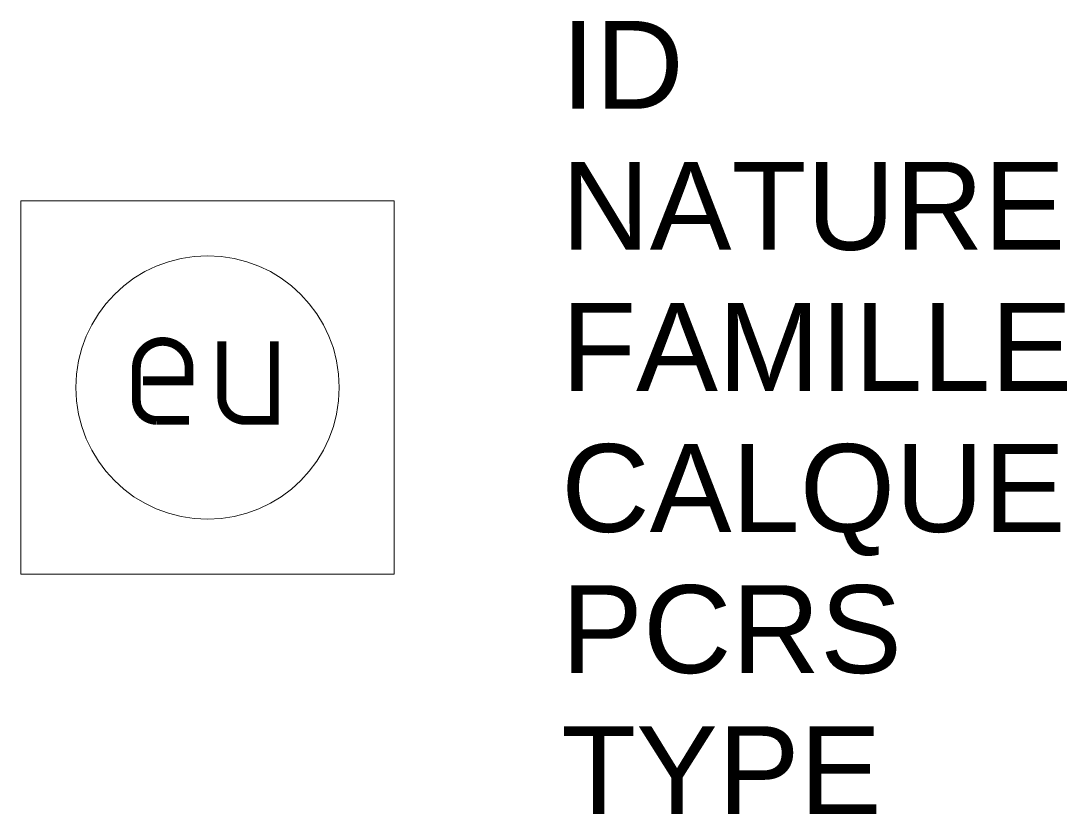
# Model space of a CAD drawing. Header units: metres. Extents: x 0 to 2.38, y -0.55 to 1.26.
import ezdxf

# ---------------------------------------------------------------- set-up
doc = ezdxf.new("R2010")
doc.units = ezdxf.units.M
doc.linetypes.add('Socle_Continu', pattern=[2.5, 2.5, 0])
doc.layers.add('EAUUS_SCS', color=7, linetype='Socle_Continu', lineweight=13, true_color=0x7f3f00)
doc.styles.get("Standard").update_dxf_attribs({"font": 'arial.ttf'})

msp = doc.modelspace()

# ---------------------------------------------------------------- linework, layer by layer
at = {"layer": 'EAUUS_SCS', "linetype": 'Socle_Continu'}
msp.add_lwpolyline([(0, 0), (0.85, 0), (0.85, 0.85), (0, 0.85)], close=True, dxfattribs=at)
at = {"layer": 'EAUUS_SCS', "linetype": 'Socle_Continu', "const_width": 0.02, "flags": 128}
for points in [[(0.3829, 0.3503), (0.3081, 0.3503, -0.405328), (0.2631, 0.3953), (0.2631, 0.4703, -0.999132), (0.3829, 0.4703), (0.3829, 0.4403), (0.2781, 0.4403)], [(0.4576, 0.5302), (0.4576, 0.4028, 0.410802), (0.5101, 0.3503), (0.5774, 0.3503), (0.5774, 0.5302)]]:
    msp.add_lwpolyline(points, format="xyb", dxfattribs=at)
at = {"layer": 'EAUUS_SCS', "linetype": 'Socle_Continu'}
msp.add_circle((0.4252, 0.4252), 0.3, dxfattribs=at)

# ---------------------------------------------------------------- texts
at = {"layer": 'EAUUS_SCS', "linetype": 'Socle_Continu', "flags": 9}
for tag, p, s in [('ID', (1.2306, 1.06), 'CP_0163'), ('NATURE', (1.2306, 0.7387), "Tampon d'eau usée carré"), ('FAMILLE', (1.2306, 0.4175), 'Eau usée'), ('CALQUE', (1.2306, 0.0962), 'EAUUS_SCS'), ('PCRS', (1.2306, -0.2251), 'AffleurantSymbole'), ('TYPE', (1.2306, -0.5464), 'NR')]:
    msp.add_attdef(tag, p, s, height=0.2, dxfattribs=at)

doc.saveas('drawing.dxf')
